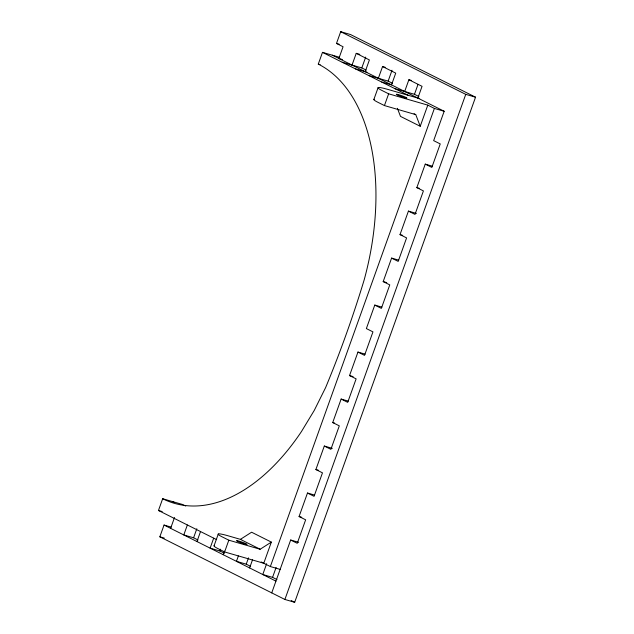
<?xml version="1.0" encoding="UTF-8"?>
<svg xmlns="http://www.w3.org/2000/svg" width="634" height="634" viewBox="0 0 634 634"><rect width="100%" height="100%" fill="white"/><g stroke="black" fill="none" stroke-linecap="round" stroke-linejoin="round"><path stroke-width="0.95" d="M216.677 539.653L158.46 510.481L162.669 498.736A200.392 116.49 -73.9 0 0 301.507 431.469L314.266 410.404L325.591 387.643A678.832 394.617 -73.9 0 0 364.185 279.848A200.392 116.49 -73.9 0 0 318.284 64.113L322.492 52.36L339.404 57.25M342.423 59.517L338.865 58.494L343.065 46.742L336.488 43.445L340.696 31.7L350.483 34.529L475.54 97.192L294.683 602.3L284.896 599.471L159.839 536.808L164.047 525.055L171.164 527.116M170.625 528.36L174.508 517.51M187.347 525.015L183.789 534.953L193.584 537.783L197.966 539.978M352.029 65.088L356.229 53.343L359.795 54.373M193.584 537.783L196.817 528.748M366.206 70.112L361.816 67.917L365.699 57.076M196.952 541.547L200.51 531.609M365.192 71.682L369.392 59.937L356.229 53.343M213.674 538.203L210.116 548.148L219.911 550.978L224.293 553.173M378.355 78.283L382.564 66.538L385.226 67.307M214.062 545.795L218.27 534.05M373.886 99.419L378.094 87.674M219.911 550.978L220.553 549.171M392.533 83.308L388.143 81.112L392.026 70.263M223.279 554.742L224.579 551.128M271.344 542.11L263.768 563.254L224.61 551.937L228.819 540.192L222.233 536.895A25.051 2.179 19.7 0 1 228.652 535.952L240.397 539.352L260.146 549.242L271.344 542.11L251.595 532.219L240.397 539.352M397.391 108.311L400.482 116.387L420.231 126.277L415.761 114.619L384.434 105.569L388.642 93.824L382.056 90.519A25.051 2.179 19.7 0 1 388.476 89.584L419.629 98.587M238.384 555.915L236.442 561.336L246.238 564.165L250.628 566.368M404.682 91.47L408.89 79.725L411.561 80.502M246.238 564.165L248.504 557.841M418.86 96.503L414.47 94.3L418.028 84.362M249.614 567.937L252.522 559.806M417.846 98.072L422.054 86.327L408.89 79.725M420.231 126.277L427.799 105.133L388.642 93.824M266.66 563.689L262.777 574.531L272.565 577.36L276.955 579.555M280.141 569.38L270.353 566.55L434.385 108.438L427.799 105.133M272.565 577.36L276.123 567.422M271.732 592.877L290.657 540.017L298.669 542.332M290.657 540.017L297.243 543.314L305.651 519.817L299.074 516.52L307.482 493.03L314.607 495.083M307.482 493.03L314.068 496.327L322.476 472.837L315.891 469.532L324.307 446.043L332.319 448.357M324.307 446.043L330.885 449.34L339.301 425.85L332.715 422.545L341.132 399.055L348.248 401.116M341.132 399.055L347.709 402.352L356.126 378.863L349.54 375.566L357.956 352.068L365.073 354.129M381.898 307.141L374.773 305.081L366.365 328.578L372.951 331.875L364.534 355.365L357.956 352.068M374.773 305.081L381.359 308.378L389.767 284.888L383.19 281.591L391.598 258.093L398.723 260.154M391.598 258.093L398.184 261.398L406.592 237.901L400.014 234.604L408.423 211.106L416.435 213.428M408.423 211.106L415.008 214.411L423.417 190.913L416.839 187.616L425.248 164.127L432.364 166.179M332.279 55.19L444.172 111.267L433.656 140.629L440.242 143.926L431.833 167.424L425.248 164.127M284.896 599.471L465.752 94.371L340.696 31.7M336.488 43.445L339.158 44.221M465.752 94.371L475.54 97.192M342.233 62.259L361.816 67.917M355.397 68.852L366.967 72.197M368.56 75.454L388.143 81.112M381.731 82.048L391.519 84.877L395.727 73.132L382.564 66.538M318.284 64.113L320.146 64.652M394.895 88.649L414.47 94.3M434.385 108.438L444.172 111.267M416.839 187.616L419.502 188.385M400.014 234.604L402.685 235.373M383.19 281.591L386.748 282.621M349.54 375.566L353.098 376.588M332.715 422.545L334.498 423.06M315.891 469.532L318.561 470.309M299.074 516.52L301.744 517.296M162.669 498.736L182.243 504.395A200.392 116.49 -73.9 0 0 185.722 506.019M158.46 510.481L162.193 511.559M228.819 540.192L260.146 549.242M159.839 536.808L164.285 538.092M322.492 52.36L408.058 95.243M414.05 113.763L415.761 114.619M384.434 105.569L377.856 102.272A25.051 2.179 19.7 0 1 374.282 99.261M172.456 501.565L174.223 502.453M261.2 561.962L270.353 566.55M224.61 551.937L218.025 548.64A25.051 2.179 19.7 0 1 214.458 545.636M164.047 525.055L275.941 581.124M291.164 600.533L294.683 602.3M398.152 95.338A5.635 0.491 19.7 0 0 406.846 98.127A5.635 0.491 19.7 0 0 399.919 95.076A5.635 0.491 19.7 0 0 398.152 95.338M238.329 541.705A5.635 0.491 19.7 0 0 247.022 544.503A5.635 0.491 19.7 0 0 240.096 541.444A5.635 0.491 19.7 0 0 238.329 541.705"/></g></svg>
